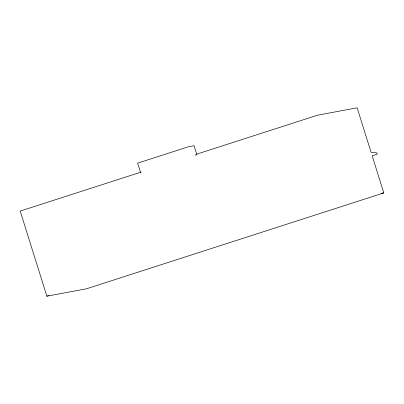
<?xml version="1.0" encoding="UTF-8"?>
<svg xmlns="http://www.w3.org/2000/svg" width="404" height="404" viewBox="0 0 404 404"><rect width="100%" height="100%" fill="white"/><g stroke="black" fill="none" stroke-linecap="round" stroke-linejoin="round"><path stroke-width="0.61" d="M141.193 172.064L20.2 211.08L46.869 296.188L86.542 288.774L383.8 192.92L372.165 155.803L377.23 154.166L376.821 152.863L371.099 152.389L357.131 107.812L317.458 115.226L196.778 154.136M46.869 296.188L48.667 295.607M195.046 155.111L196.889 154.767L194.051 145.718L188.416 146.773L137.633 163.15L140.653 172.781M381.391 193.37L383.8 192.92"/></g></svg>
